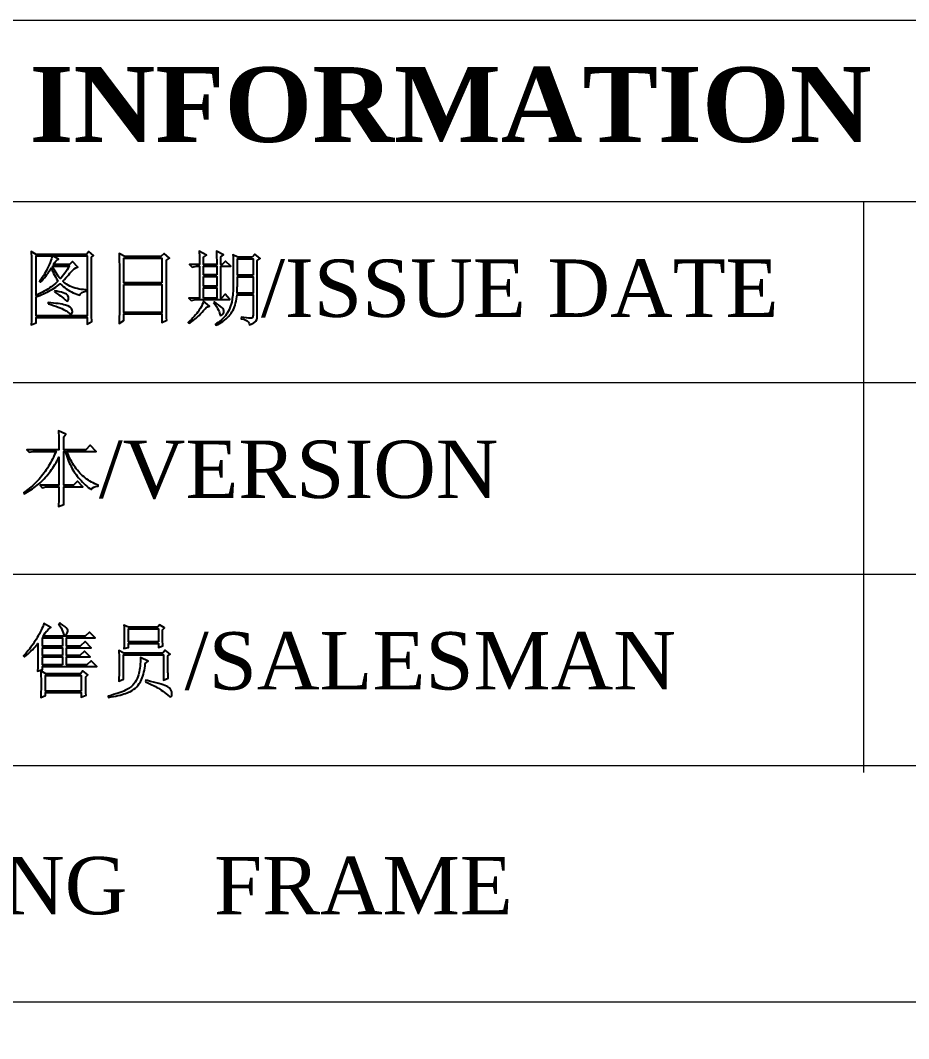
# Model space of a CAD drawing. Header units: millimetres. Extents: x 1653 to 3206, y -200 to 97.
# Drawn here: x 1766.4 to 1809.62, y -1.06 to 48.48 of the extents above; entities that cross this region are included whole.
import ezdxf

# ---------------------------------------------------------------- set-up
doc = ezdxf.new("R2010")
doc.units = ezdxf.units.MM
doc.header["$LTSCALE"] = 3
doc.styles.add('WMF-Times New Roman0', font='TIMESBD.TTF')
doc.styles.add('WMF-Times New Roman1', font='TIMES.TTF')

# ---------------------------------------------------------------- blocks, each defined once
blk = doc.blocks.new('XY')
at = {"color": 7, "lineweight": 20}
blk.add_lwpolyline([(6.177, 248.084), (6.177, 7.161), (200.583, 7.161), (200.583, 248.084)], close=True, dxfattribs=at)
for points in [[(6.177, 239.275), (200.583, 239.275)], [(154.024, 239.275), (154.024, 211.484)], [(6.177, 230.465), (200.583, 230.465)], [(6.177, 221.145), (200.583, 221.145)], [(6.177, 211.824), (200.583, 211.824)], [(6.177, 200.334), (200.583, 200.334)]]:
    blk.add_lwpolyline(points, dxfattribs=at)
at = {"color": 7}
for points in [[(113.533, 236.731), (113.537, 236.628), (113.54, 236.528), (113.543, 236.431), (113.544, 236.339), (113.544, 236.249), (113.544, 233.906), (113.544, 233.805), (113.543, 233.706), (113.541, 233.607), (113.539, 233.51), (113.535, 233.413), (113.531, 233.317), (113.528, 233.269), (113.761, 233.363), (113.761, 233.627), (116.242, 233.627), (116.242, 233.301), (116.475, 233.424), (116.47, 233.514), (116.466, 233.607), (116.463, 233.703), (116.46, 233.804), (116.46, 233.908), (116.46, 236.558), (116.552, 236.651), (116.335, 236.838), (116.211, 236.698), (113.777, 236.698), (113.528, 236.838)], [(121.704, 236.771), (121.708, 236.684), (121.711, 236.59), (121.713, 236.49), (121.715, 236.386), (121.716, 236.276), (121.716, 236.201), (121.235, 236.201), (121.359, 236.077), (121.576, 236.124), (121.716, 236.124), (121.716, 234.573), (121.188, 234.573), (121.313, 234.449), (121.529, 234.495), (123.189, 234.495), (122.956, 234.759), (122.786, 234.573), (122.754, 234.573), (122.754, 236.124), (123.235, 236.124), (122.987, 236.372), (122.817, 236.201), (122.754, 236.201), (122.754, 236.574), (122.878, 236.683), (122.538, 236.853), (122.542, 236.743), (122.545, 236.637), (122.548, 236.536), (122.55, 236.439), (122.552, 236.345), (122.553, 236.257), (122.553, 236.201), (121.917, 236.201), (121.917, 236.558), (122.056, 236.667), (121.7, 236.853)], [(115.321, 235.197), (115.247, 235.244), (115.177, 235.295), (115.11, 235.351), (115.064, 235.395), (115.144, 235.481), (115.22, 235.562), (115.289, 235.639), (115.353, 235.71), (115.41, 235.776), (115.461, 235.836), (115.475, 235.852), (115.547, 235.932), (115.624, 235.995), (115.703, 236.043), (115.784, 236.075), (115.793, 236.077), (115.529, 236.356), (115.389, 236.201), (114.614, 236.201), (114.663, 236.286), (114.723, 236.363), (114.731, 236.372), (114.81, 236.442), (114.862, 236.465), (114.568, 236.62), (116.242, 236.62), (116.242, 233.704), (113.761, 233.704), (113.761, 234.635), (113.855, 234.667), (113.947, 234.702), (114.038, 234.739), (114.129, 234.777), (114.217, 234.819), (114.304, 234.862), (114.39, 234.906), (114.474, 234.955), (114.558, 235.003), (114.64, 235.055), (114.72, 235.109), (114.8, 235.164), (114.878, 235.223), (114.94, 235.271), (115.01, 235.203), (115.083, 235.139), (115.159, 235.078), (115.236, 235.022), (115.316, 234.969), (115.398, 234.92), (115.483, 234.874), (115.569, 234.832), (115.659, 234.794), (115.75, 234.76), (115.843, 234.729), (115.901, 234.713), (115.931, 234.779), (115.991, 234.836), (116.079, 234.882), (116.18, 234.914), (116.18, 234.976), (116.068, 234.983), (115.96, 234.994), (115.856, 235.01), (115.757, 235.03), (115.661, 235.055), (115.569, 235.084), (115.483, 235.118), (115.4, 235.155)], [(114.527, 236.556), (114.508, 236.48), (114.479, 236.394), (114.442, 236.295), (114.396, 236.184), (114.35, 236.085), (114.309, 235.999), (114.264, 235.913), (114.219, 235.828), (114.17, 235.743), (114.12, 235.659), (114.067, 235.576), (114.012, 235.493), (113.955, 235.411), (113.931, 235.379), (113.979, 235.348), (114.044, 235.416), (114.108, 235.486), (114.171, 235.559), (114.232, 235.634), (114.291, 235.712), (114.35, 235.791), (114.406, 235.873), (114.461, 235.958), (114.505, 236.031), (114.538, 235.946), (114.573, 235.861), (114.613, 235.774), (114.656, 235.687), (114.704, 235.6), (114.756, 235.513), (114.812, 235.424), (114.831, 235.395), (114.77, 235.338), (114.706, 235.282), (114.639, 235.228), (114.568, 235.173), (114.494, 235.118), (114.416, 235.065), (114.334, 235.012), (114.25, 234.959), (114.162, 234.906), (114.07, 234.855), (113.976, 234.804), (113.877, 234.754), (113.776, 234.704), (113.761, 234.697), (113.761, 236.62), (114.537, 236.62)], [(117.812, 236.53), (117.813, 236.425), (117.814, 236.321), (117.816, 236.218), (117.817, 236.116), (117.818, 236.015), (117.819, 235.916), (117.821, 235.72), (117.822, 235.625), (117.822, 235.529), (117.823, 235.436), (117.823, 235.343), (117.824, 235.252), (117.824, 234.76), (117.823, 234.667), (117.823, 234.573), (117.822, 234.479), (117.82, 234.287), (117.819, 234.09), (117.818, 233.989), (117.816, 233.888), (117.815, 233.786), (117.813, 233.683), (117.812, 233.579), (117.81, 233.473), (117.808, 233.366), (117.808, 233.332), (118.041, 233.487), (118.041, 233.797), (119.886, 233.797), (119.886, 233.378), (120.118, 233.502), (120.115, 233.592), (120.112, 233.684), (120.109, 233.778), (120.107, 233.875), (120.106, 233.974), (120.104, 234.074), (120.103, 234.178), (120.103, 236.419), (120.258, 236.512), (119.994, 236.744), (119.839, 236.589), (118.087, 236.589), (117.808, 236.744)], [(119.886, 235.317), (118.041, 235.317), (118.041, 236.512), (119.886, 236.512)], [(124.274, 236.558), (123.576, 236.558), (123.344, 236.683), (123.346, 236.615), (123.349, 236.542), (123.35, 236.463), (123.352, 236.38), (123.354, 236.29), (123.355, 236.195), (123.356, 236.094), (123.357, 235.988), (123.358, 235.876), (123.359, 235.759), (123.359, 235.37), (123.357, 235.243), (123.354, 235.123), (123.35, 235.01), (123.345, 234.904), (123.339, 234.804), (123.331, 234.712), (123.322, 234.627), (123.312, 234.548), (123.301, 234.476), (123.289, 234.411), (123.281, 234.379), (123.256, 234.281), (123.226, 234.186), (123.192, 234.094), (123.153, 234.005), (123.11, 233.92), (123.062, 233.838), (123.026, 233.782), (122.974, 233.712), (122.917, 233.644), (122.853, 233.577), (122.783, 233.512), (122.706, 233.449), (122.623, 233.387), (122.534, 233.327), (122.491, 233.301), (122.522, 233.254), (122.609, 233.292), (122.694, 233.335), (122.775, 233.383), (122.854, 233.435), (122.931, 233.494), (123.005, 233.557), (123.076, 233.625), (123.145, 233.698), (123.196, 233.758), (123.248, 233.825), (123.295, 233.897), (123.338, 233.972), (123.377, 234.053), (123.414, 234.139), (123.446, 234.229), (123.473, 234.324), (123.498, 234.423), (123.518, 234.527), (123.534, 234.636), (123.545, 234.728), (124.321, 234.728), (124.321, 233.735), (124.3, 233.634), (124.242, 233.59), (124.227, 233.588), (124.177, 233.587), (124.102, 233.593), (124.002, 233.605), (123.878, 233.623), (123.763, 233.642), (123.747, 233.564), (123.864, 233.538), (123.961, 233.502), (124.038, 233.456), (124.096, 233.4), (124.134, 233.334), (124.15, 233.269), (124.265, 233.313), (124.356, 233.36), (124.423, 233.408), (124.452, 233.44), (124.505, 233.531), (124.522, 233.611), (124.522, 236.403), (124.661, 236.496), (124.413, 236.713)], [(124.321, 235.69), (123.56, 235.69), (123.56, 236.48), (124.321, 236.48)], [(114.889, 235.574), (114.838, 235.638), (114.787, 235.711), (114.736, 235.792), (114.686, 235.882), (114.634, 235.98), (114.584, 236.088), (114.568, 236.124), (115.389, 236.124), (115.333, 236.03), (115.276, 235.941), (115.219, 235.856), (115.161, 235.776), (115.102, 235.701), (115.043, 235.63), (114.983, 235.564), (114.94, 235.519)], [(122.553, 235.705), (121.917, 235.705), (121.917, 236.124), (122.553, 236.124)], [(121.917, 235.627), (122.553, 235.627), (122.553, 235.147), (121.917, 235.147)], [(123.549, 234.894), (123.552, 234.984), (123.554, 235.078), (123.557, 235.175), (123.559, 235.273), (123.559, 235.375), (123.56, 235.48), (123.56, 235.612), (124.321, 235.612), (124.321, 234.805), (123.545, 234.805)], [(114.661, 234.868), (114.772, 234.799), (114.871, 234.734), (114.96, 234.674), (115.036, 234.617), (115.101, 234.564), (115.154, 234.515), (115.18, 234.487), (115.254, 234.427), (115.307, 234.432), (115.34, 234.503), (115.343, 234.519), (115.345, 234.615), (115.314, 234.694), (115.251, 234.756), (115.219, 234.774), (115.158, 234.801), (115.084, 234.828), (114.995, 234.855), (114.893, 234.881), (114.777, 234.908), (114.676, 234.929)], [(118.041, 235.239), (119.886, 235.239), (119.886, 233.875), (118.041, 233.875)], [(121.917, 234.573), (121.917, 235.069), (122.553, 235.069), (122.553, 234.573)], [(114.35, 234.294), (114.485, 234.253), (114.61, 234.213), (114.726, 234.174), (114.832, 234.135), (114.93, 234.097), (115.017, 234.059), (115.096, 234.022), (115.165, 233.986), (115.224, 233.95), (115.274, 233.914), (115.304, 233.89), (115.397, 233.821), (115.465, 233.799), (115.51, 233.825), (115.529, 233.898), (115.522, 233.982), (115.489, 234.057), (115.429, 234.121), (115.342, 234.176), (115.304, 234.192), (115.251, 234.213), (115.188, 234.232), (115.116, 234.25), (115.034, 234.267), (114.942, 234.284), (114.841, 234.3), (114.731, 234.315), (114.61, 234.33), (114.48, 234.343), (114.35, 234.355)], [(121.889, 234.335), (121.852, 234.251), (121.81, 234.166), (121.761, 234.08), (121.706, 233.993), (121.642, 233.904), (121.638, 233.898), (121.581, 233.823), (121.521, 233.75), (121.458, 233.677), (121.392, 233.605), (121.323, 233.534), (121.251, 233.464), (121.176, 233.395), (121.158, 233.378), (121.204, 233.347), (121.272, 233.388), (121.341, 233.435), (121.411, 233.484), (121.481, 233.539), (121.551, 233.598), (121.623, 233.661), (121.695, 233.729), (121.768, 233.801), (121.841, 233.878), (121.916, 233.959), (121.991, 234.044), (122.056, 234.122), (122.196, 234.185), (121.917, 234.417)], [(122.398, 234.355), (122.473, 234.253), (122.538, 234.158), (122.592, 234.07), (122.635, 233.988), (122.668, 233.914), (122.689, 233.847), (122.692, 233.836), (122.728, 233.745), (122.776, 233.725), (122.835, 233.776), (122.84, 233.782), (122.891, 233.876), (122.9, 233.961), (122.878, 234.022), (122.848, 234.061), (122.8, 234.11), (122.732, 234.169), (122.647, 234.237), (122.544, 234.315), (122.444, 234.386)], [(114.863, 228), (114.866, 227.896), (114.869, 227.794), (114.87, 227.694), (114.872, 227.596), (114.874, 227.499), (114.875, 227.405), (114.876, 227.312), (114.876, 227.19), (113.309, 227.19), (113.433, 227.066), (113.523, 227.09), (113.619, 227.106), (113.72, 227.112), (114.736, 227.112), (114.694, 227.015), (114.652, 226.921), (114.607, 226.827), (114.563, 226.736), (114.516, 226.645), (114.467, 226.557), (114.418, 226.47), (114.367, 226.385), (114.315, 226.302), (114.261, 226.22), (114.206, 226.14), (114.151, 226.062), (114.092, 225.986), (114.033, 225.911), (113.973, 225.838), (113.912, 225.767), (113.849, 225.697), (113.785, 225.63), (113.719, 225.563), (113.651, 225.498), (113.583, 225.436), (113.513, 225.374), (113.442, 225.315), (113.37, 225.257), (113.296, 225.201), (113.221, 225.146), (113.17, 225.112), (113.185, 225.05), (113.27, 225.095), (113.352, 225.141), (113.433, 225.19), (113.512, 225.242), (113.591, 225.294), (113.667, 225.349), (113.743, 225.405), (113.816, 225.463), (113.887, 225.524), (113.957, 225.587), (114.027, 225.651), (114.094, 225.716), (114.16, 225.784), (114.225, 225.854), (114.287, 225.925), (114.349, 225.999), (114.408, 226.075), (114.467, 226.151), (114.523, 226.231), (114.578, 226.312), (114.632, 226.395), (114.684, 226.479), (114.735, 226.566), (114.784, 226.655), (114.832, 226.746), (114.876, 226.833), (114.876, 225.468), (113.961, 225.468), (114.085, 225.345), (114.225, 225.391), (114.876, 225.391), (114.876, 225.329), (114.875, 225.26), (114.874, 225.183), (114.873, 225.096), (114.871, 225.001), (114.87, 224.899), (114.868, 224.787), (114.865, 224.668), (114.863, 224.539), (114.86, 224.429), (115.123, 224.522), (115.12, 224.592), (115.117, 224.669), (115.115, 224.754), (115.112, 224.845), (115.111, 224.943), (115.11, 225.049), (115.109, 225.162), (115.108, 225.281), (115.108, 225.391), (116.039, 225.391), (115.775, 225.655), (115.589, 225.468), (115.108, 225.468), (115.108, 227.112), (115.186, 227.112), (115.213, 227.015), (115.242, 226.921), (115.274, 226.827), (115.308, 226.735), (115.344, 226.644), (115.382, 226.556), (115.423, 226.469), (115.466, 226.384), (115.511, 226.3), (115.558, 226.218), (115.608, 226.137), (115.66, 226.059), (115.713, 225.981), (115.77, 225.906), (115.828, 225.832), (115.889, 225.759), (115.952, 225.689), (116.018, 225.62), (116.085, 225.553), (116.154, 225.487), (116.227, 225.423), (116.301, 225.361), (116.378, 225.3), (116.442, 225.251), (116.499, 225.322), (116.571, 225.374), (116.656, 225.407), (116.755, 225.421), (116.782, 225.422), (116.782, 225.468), (116.7, 225.501), (116.618, 225.536), (116.538, 225.574), (116.46, 225.615), (116.384, 225.66), (116.309, 225.707), (116.237, 225.758), (116.166, 225.811), (116.097, 225.867), (116.03, 225.927), (115.965, 225.989), (115.901, 226.055), (115.839, 226.124), (115.778, 226.196), (115.72, 226.27), (115.664, 226.349), (115.609, 226.43), (115.556, 226.513), (115.505, 226.601), (115.456, 226.69), (115.407, 226.784), (115.362, 226.88), (115.318, 226.978), (115.276, 227.081), (115.263, 227.112), (116.69, 227.112), (116.395, 227.407), (116.178, 227.19), (115.108, 227.19), (115.108, 227.826), (115.217, 227.95), (114.86, 228.105)], [(114.12, 218.659), (114.088, 218.577), (114.052, 218.494), (114.014, 218.409), (113.971, 218.322), (113.924, 218.233), (113.874, 218.142), (113.82, 218.051), (113.762, 217.957), (113.737, 217.917), (113.678, 217.826), (113.619, 217.739), (113.561, 217.654), (113.501, 217.573), (113.442, 217.493), (113.382, 217.417), (113.323, 217.345), (113.263, 217.275), (113.203, 217.208), (113.155, 217.156), (113.202, 217.11), (113.286, 217.182), (113.366, 217.253), (113.443, 217.324), (113.516, 217.394), (113.586, 217.463), (113.653, 217.532), (113.715, 217.6), (113.775, 217.667), (113.831, 217.734), (113.853, 217.761), (113.853, 217.126), (113.853, 217.046), (113.852, 216.961), (113.851, 216.869), (113.848, 216.772), (113.846, 216.669), (113.842, 216.56), (113.839, 216.445), (113.837, 216.412), (114.07, 216.504), (114.07, 216.644), (116.722, 216.644), (116.442, 216.923), (116.226, 216.722), (115.249, 216.722), (115.249, 217.11), (116.396, 217.11), (116.117, 217.389), (115.9, 217.187), (115.249, 217.187), (115.249, 217.56), (116.442, 217.56), (116.148, 217.854), (115.915, 217.637), (115.249, 217.637), (115.249, 218.04), (116.645, 218.04), (116.365, 218.319), (116.148, 218.118), (114.101, 218.118), (114.154, 218.198), (114.21, 218.277), (114.272, 218.357), (114.28, 218.367), (114.352, 218.445), (114.427, 218.504), (114.489, 218.537), (114.148, 218.738)], [(114.861, 218.723), (114.924, 218.626), (114.978, 218.534), (115.021, 218.448), (115.055, 218.366), (115.078, 218.289), (115.119, 218.182), (115.169, 218.149), (115.202, 218.164), (115.258, 218.229), (115.298, 218.319), (115.311, 218.367), (115.308, 218.414), (115.283, 218.466), (115.234, 218.524), (115.162, 218.588), (115.065, 218.658), (114.945, 218.733), (114.908, 218.754)], [(119.684, 218.552), (118.256, 218.552), (118.04, 218.661), (118.045, 218.553), (118.048, 218.449), (118.052, 218.35), (118.053, 218.254), (118.055, 218.162), (118.055, 217.989), (118.053, 217.895), (118.051, 217.799), (118.047, 217.699), (118.044, 217.596), (118.04, 217.514), (118.256, 217.575), (118.256, 217.761), (119.714, 217.761), (119.714, 217.575), (119.932, 217.653), (119.923, 217.754), (119.918, 217.852), (119.916, 217.948), (119.916, 217.979), (119.916, 218.428), (120.009, 218.522), (119.776, 218.677)], [(115.047, 217.637), (114.07, 217.637), (114.07, 218.04), (115.047, 218.04)], [(119.714, 217.839), (118.256, 217.839), (118.256, 218.475), (119.714, 218.475)], [(115.047, 217.187), (114.07, 217.187), (114.07, 217.56), (115.047, 217.56)], [(115.047, 216.722), (114.07, 216.722), (114.07, 217.11), (115.047, 217.11)], [(118.845, 216.972), (118.841, 216.869), (118.834, 216.767), (118.825, 216.669), (118.812, 216.572), (118.798, 216.478), (118.78, 216.387), (118.76, 216.298), (118.745, 216.241), (118.715, 216.145), (118.679, 216.054), (118.637, 215.968), (118.587, 215.887), (118.531, 215.811), (118.469, 215.739), (118.401, 215.672), (118.358, 215.636), (118.307, 215.598), (118.249, 215.56), (118.185, 215.523), (118.113, 215.486), (118.034, 215.45), (117.948, 215.414), (117.855, 215.379), (117.756, 215.344), (117.649, 215.309), (117.535, 215.275), (117.414, 215.241), (117.286, 215.207), (117.264, 215.202), (117.28, 215.14), (117.407, 215.162), (117.526, 215.184), (117.641, 215.208), (117.749, 215.232), (117.85, 215.257), (117.945, 215.282), (118.035, 215.308), (118.117, 215.335), (118.194, 215.363), (118.265, 215.391), (118.329, 215.42), (118.358, 215.435), (118.444, 215.483), (118.524, 215.537), (118.598, 215.597), (118.666, 215.662), (118.729, 215.733), (118.786, 215.811), (118.837, 215.893), (118.862, 215.939), (118.898, 216.015), (118.931, 216.096), (118.961, 216.181), (118.988, 216.27), (119.013, 216.364), (119.034, 216.462), (119.051, 216.564), (119.067, 216.671), (119.078, 216.783), (119.078, 216.784), (119.218, 216.908), (118.846, 217.079)], [(119.932, 217.296), (118.04, 217.296), (117.792, 217.42), (117.795, 217.316), (117.799, 217.215), (117.801, 217.115), (117.804, 217.016), (117.805, 216.92), (117.806, 216.825), (117.807, 216.731), (117.807, 216.601), (117.806, 216.51), (117.805, 216.415), (117.803, 216.318), (117.8, 216.219), (117.798, 216.117), (117.794, 216.011), (117.792, 215.931), (118.025, 216.024), (118.025, 217.218), (119.963, 217.218), (119.963, 215.978), (120.195, 216.07), (120.188, 216.181), (120.183, 216.282), (120.18, 216.375), (120.179, 216.443), (120.179, 217.156), (120.288, 217.25), (120.04, 217.436)], [(113.998, 216.348), (114.001, 216.26), (114.004, 216.166), (114.007, 216.065), (114.008, 215.957), (114.009, 215.841), (114.009, 215.83), (114.008, 215.727), (114.007, 215.626), (114.005, 215.527), (114.003, 215.429), (114, 215.332), (113.997, 215.237), (113.993, 215.144), (113.992, 215.14), (114.225, 215.233), (114.225, 215.372), (115.962, 215.372), (115.962, 215.156), (116.194, 215.248), (116.188, 215.346), (116.183, 215.444), (116.18, 215.542), (116.179, 215.621), (116.179, 216.148), (116.288, 216.241), (116.039, 216.427), (115.931, 216.288), (114.241, 216.288), (113.992, 216.427)], [(115.962, 215.45), (114.225, 215.45), (114.225, 216.21), (115.962, 216.21)], [(119.094, 215.9), (119.201, 215.852), (119.301, 215.805), (119.396, 215.758), (119.485, 215.714), (119.568, 215.67), (119.646, 215.627), (119.717, 215.586), (119.761, 215.559), (119.852, 215.5), (119.937, 215.441), (120.016, 215.382), (120.088, 215.323), (120.155, 215.264), (120.172, 215.248), (120.261, 215.18), (120.325, 215.17), (120.362, 215.219), (120.366, 215.233), (120.373, 215.319), (120.361, 215.411), (120.328, 215.509), (120.311, 215.543), (120.293, 215.569), (120.263, 215.596), (120.222, 215.624), (120.169, 215.653), (120.105, 215.683), (120.03, 215.714), (119.943, 215.746), (119.845, 215.779), (119.735, 215.813), (119.614, 215.849), (119.481, 215.885), (119.338, 215.922), (119.183, 215.96), (119.11, 215.978)]]:
    blk.add_lwpolyline(points, close=True, dxfattribs=at)
at = {"color": 7, "lineweight": 20}
for s, height, style, p in [('/DRAWING   INFORMATION', 3.643, 'WMF-Times New Roman0', (79.973, 242.169)), ('/ISSUE DATE', 2.79183, 'WMF-Times New Roman1', (124.702, 233.657)), ('/VERSION', 2.7918, 'WMF-Times New Roman1', (116.813, 224.847)), ('/SALESMAN', 2.7918, 'WMF-Times New Roman1', (120.99, 215.527)), ('/DRAWING    FRAME', 2.79183, 'WMF-Times New Roman1', (96.656, 204.59))]:
    blk.add_text(s, height=height, dxfattribs=dict(at, style=style)).set_placement(p)

msp = doc.modelspace()

# ---------------------------------------------------------------- block references
msp.add_blockref('XY', (1653.404, -199.603))

doc.saveas('drawing.dxf')
